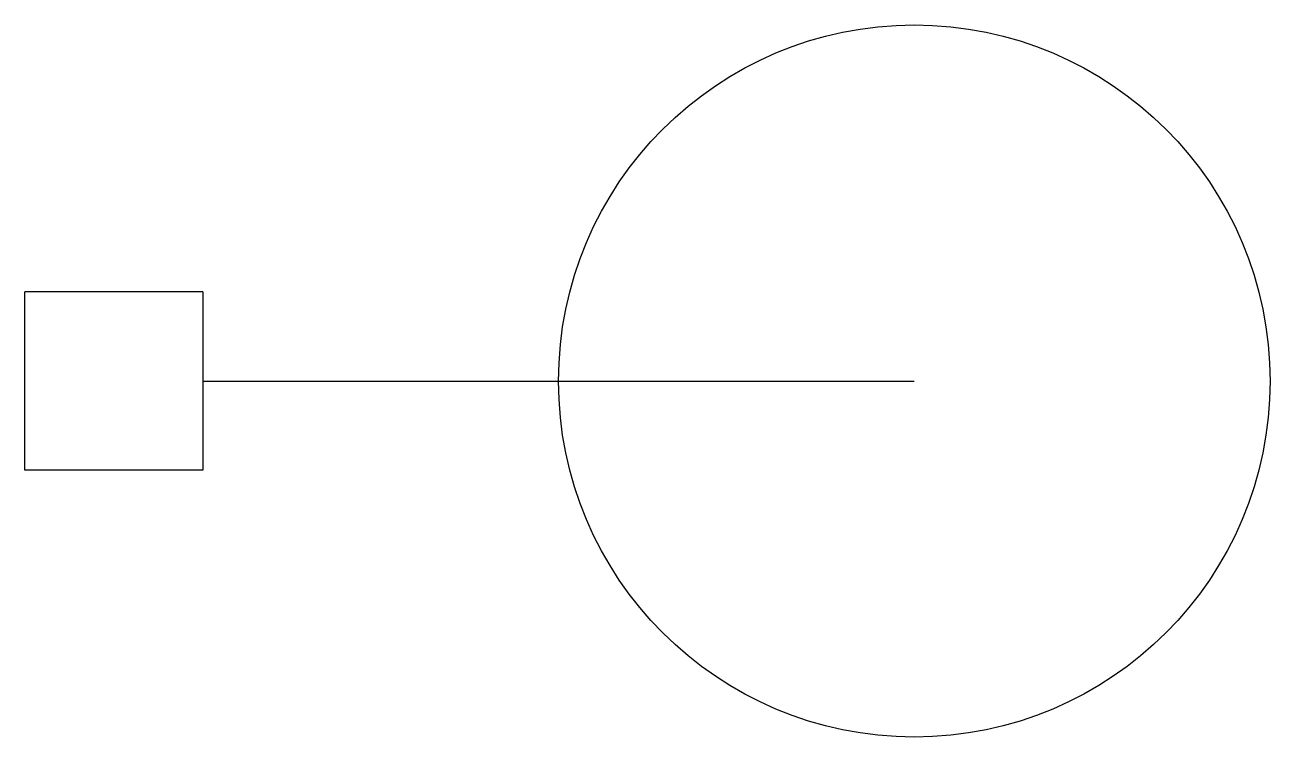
# Model space of a CAD drawing. Header units: millimetres. Extents: x -2969.348 to -2968.998, y 3734.786 to 3734.986.
import ezdxf

# ---------------------------------------------------------------- set-up
doc = ezdxf.new("R2010")
doc.units = ezdxf.units.MM
doc.header["$LTSCALE"] = 10
doc.layers.add('ELE_LUMINÁRIAS', color=4, linetype='Continuous')

msp = doc.modelspace()

# ---------------------------------------------------------------- linework, layer by layer
at = {"layer": 'ELE_LUMINÁRIAS', "color": 3}
for p, q in [((-2969.34803, 3734.86123), (-2969.34803, 3734.91123)), ((-2969.29803, 3734.91123), (-2969.34803, 3734.91123)), ((-2969.29803, 3734.91123), (-2969.29803, 3734.86123)), ((-2969.29803, 3734.86123), (-2969.34803, 3734.86123))]:
    msp.add_line(p, q, dxfattribs=at)
at = {"layer": 'ELE_LUMINÁRIAS', "color": 5}
msp.add_line((-2969.29803, 3734.88623), (-2969.09803, 3734.88623), dxfattribs=at)
at = {"layer": 'ELE_LUMINÁRIAS', "color": 2}
msp.add_circle((-2969.09803, 3734.88623), 0.1, dxfattribs=at)

doc.saveas('drawing.dxf')
